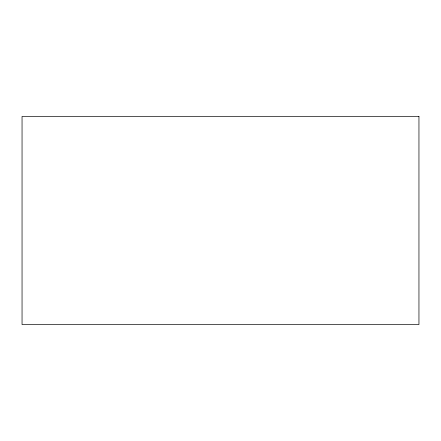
<?xml version="1.0" encoding="UTF-8"?>
<svg xmlns="http://www.w3.org/2000/svg" width="441" height="441" viewBox="0 0 441 441"><rect width="100%" height="100%" fill="white"/><g stroke="black" fill="none" stroke-linecap="round" stroke-linejoin="round"><path stroke-width="0.66" d="M418.95 116.446L22.05 116.446L22.05 324.554L418.95 324.554L418.95 116.446"/></g></svg>
